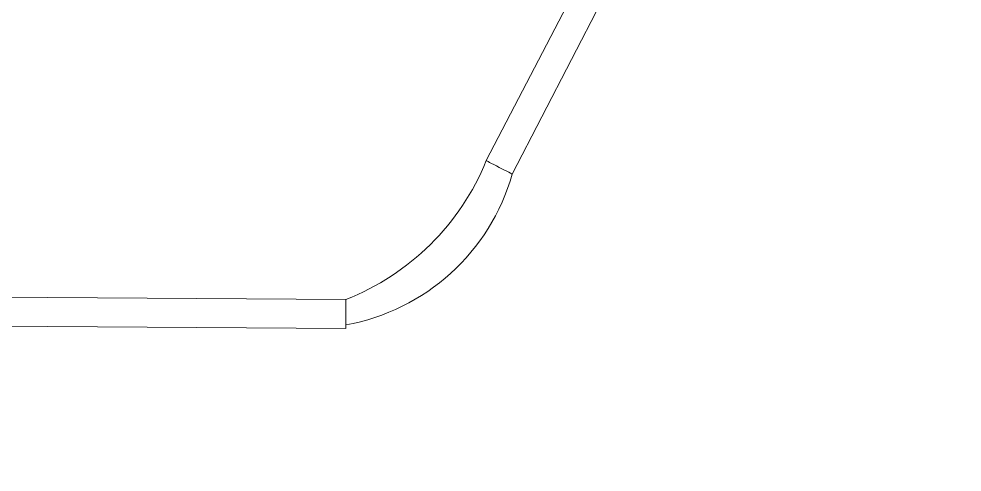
# Model space of a CAD drawing. Header units: millimetres. Extents: x 1587714 to 3094800, y -694377 to -413614.
# Drawn here: x 2257426 to 2257976, y -551499 to -551235 of the extents above; entities that cross this region are included whole.
import ezdxf

# ---------------------------------------------------------------- set-up
doc = ezdxf.new("R2010")
doc.units = ezdxf.units.MM

# ---------------------------------------------------------------- blocks, each defined once
blk = doc.blocks.new('poste RT1 vista lateral')
at = {"color": 7, "linetype": 'Continuous', "lineweight": 15}
for p, q in [((1362.8574, 7528.1508), (1310.9331, 7428.0045)), ((1326.0251, 7420.1796), (1378.0049, 7520.4327)), ((1229.053, 7346.9862), (0, 7355.7096)), ((0, 7338.7095), (1228.9324, 7329.9869))]:
    blk.add_line(p, q, dxfattribs=at)
at = {"color": 8, "linetype": 'Continuous', "lineweight": 15, "flags": 128}
for points in [[(1310.9331, 7428.0045), (1310.9744, 7427.9826), (1311.3024, 7427.8128), (1311.9441, 7427.48), (1312.8713, 7426.9993), (1314.0437, 7426.3918), (1315.4098, 7425.6833), (1316.9102, 7424.9051), (1318.4791, 7424.0916), (1320.048, 7423.2781), (1321.5483, 7422.5008), (1322.9145, 7421.7923), (1324.0869, 7421.1848), (1325.0142, 7420.7032), (1325.6558, 7420.3713), (1325.9838, 7420.2006), (1326.0251, 7420.1796)], [(1229.053, 7346.9858), (1229.0527, 7346.94), (1229.05, 7346.57), (1229.0449, 7345.8471), (1229.0375, 7344.8028), (1229.0282, 7343.482), (1229.0173, 7341.9437), (1229.0052, 7340.2538), (1228.9927, 7338.4866), (1228.9801, 7336.7195), (1228.9682, 7335.0296), (1228.9572, 7333.4903), (1228.9479, 7332.1695), (1228.9404, 7331.1252), (1228.9353, 7330.4023), (1228.9327, 7330.0333), (1228.9324, 7329.9865)]]:
    blk.add_lwpolyline(points, dxfattribs=at)
at = {"color": 7, "linetype": 'Continuous', "lineweight": 15}
for centre, radius, start, end in [((1175.6283, 7482.8638), 146.0032, 291.463896, 337.929896), ((1207.2278, 7453.6716), 123.4282, 280.135301, 344.255444)]:
    blk.add_arc(centre, radius, start, end, dxfattribs=at)

msp = doc.modelspace()

# ---------------------------------------------------------------- linework, layer by layer
at = {"color": 5}
msp.add_arc((2287950.2483, -149545.2872), 402611.0256, 265.490613782, 272.458942764, dxfattribs=at)

# ---------------------------------------------------------------- block references
msp.add_blockref('poste RT1 vista lateral', (2256387.7201, -558745.6049))

doc.saveas('drawing.dxf')
